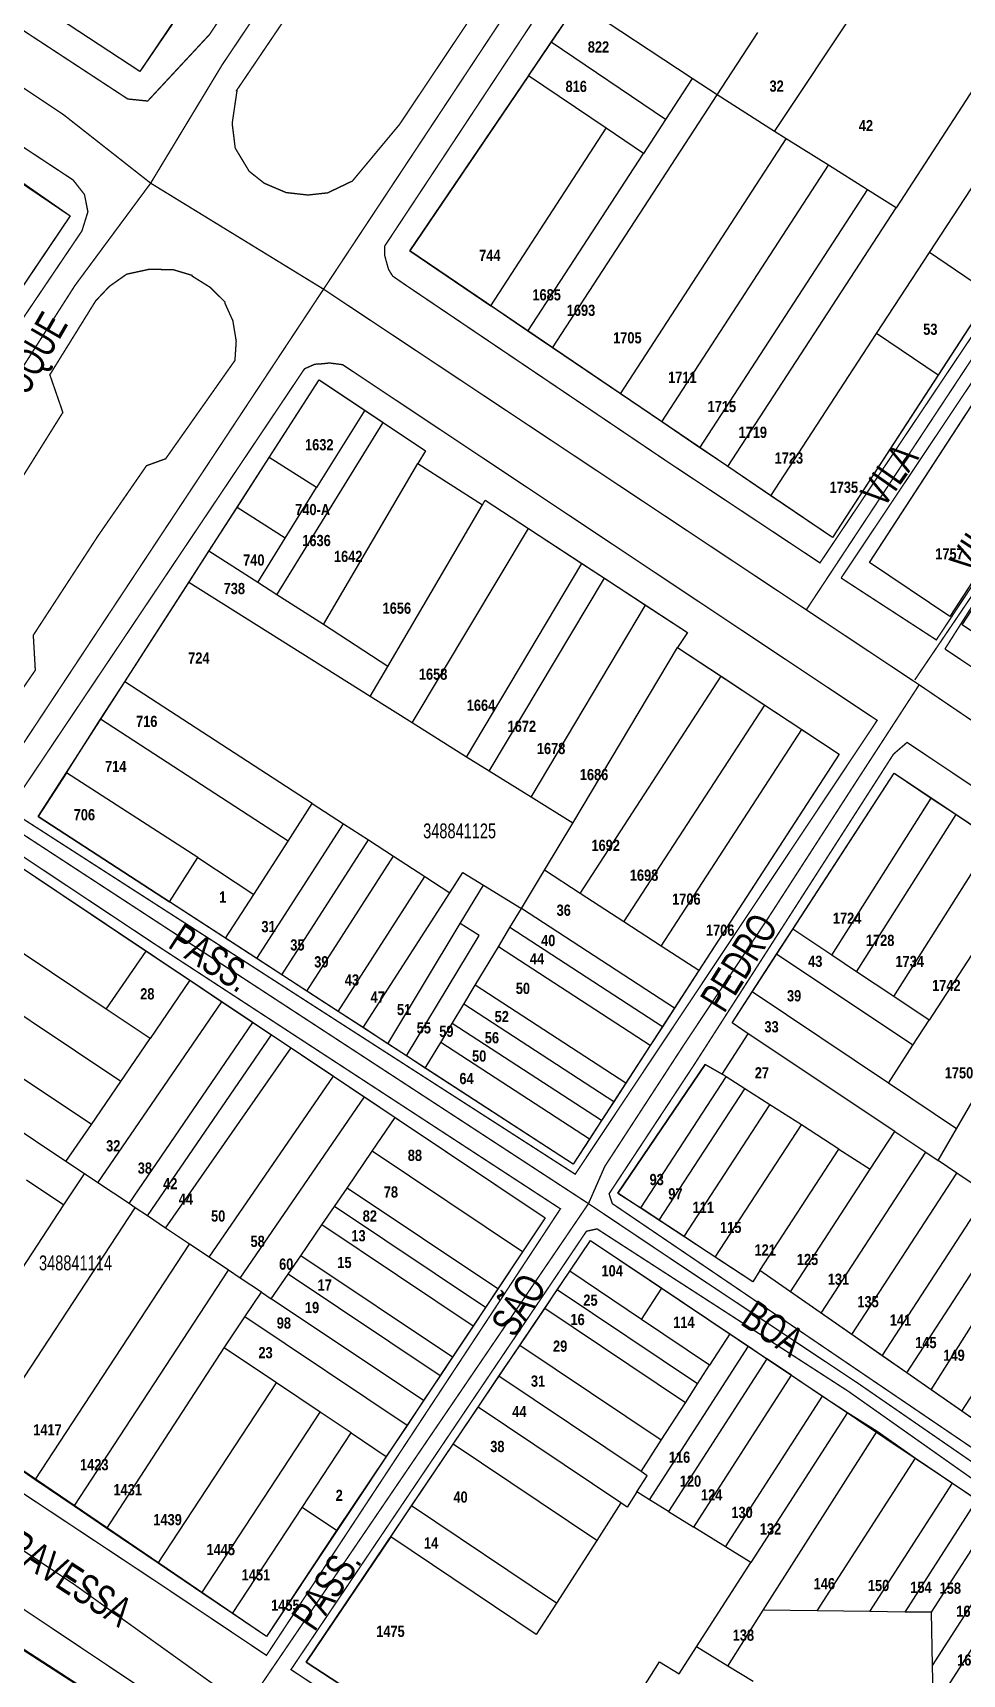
# Model space of a CAD drawing. Extents: x 203136 to 205923, y 4839890 to 4842982.
# Drawn here: x 203551.5 to 203676.3, y 4840668.6 to 4840889 of the extents above; entities that cross this region are included whole.
import ezdxf
from ezdxf.enums import TextEntityAlignment as Align

# ---------------------------------------------------------------- set-up
doc = ezdxf.new("R2010")
doc.units = 0
doc.header["$LTSCALE"] = 1.5
doc.header["$MEASUREMENT"] = 0
for name, color, linetype in [('CD_MALHA_LOTES', 40, 'CONTINUOUS'), ('CD_TXT_QUADRA', 7, 'CONTINUOUS'), ('RU-QUADRAS', 210, 'CONTINUOUS'), ('SV-EIXO-RUA-PAV', 20, 'CONTINUOUS'), ('SV-RUA-PAVIM-S-GUIA-C-GUIA', 7, 'CONTINUOUS'), ('SV-TXT-RUA-PAV-S-GUIA-C-GUIA', 7, 'CONTINUOUS'), ('Th_NmrPort', 1, 'CONTINUOUS')]:
    doc.layers.add(name, color=color, linetype=linetype)
doc.styles.add('ARIAL', font='ARIAL.TTF')
doc.styles.get("Standard").update_dxf_attribs({"font": 'swisscbo.ttf'})

msp = doc.modelspace()

# ---------------------------------------------------------------- linework, layer by layer
at = {"layer": 'CD_MALHA_LOTES', "linetype": 'Continuous', "flags": 128}
for points in [[(203570.24, 4840890.12), (203565.89, 4840883.77), (203534.13, 4840904.64)], [(203621.14, 4840887.71), (203624.7, 4840892.96)], [(203640.06, 4840882.83), (203624.7, 4840892.96)], [(203651.1, 4840875.73), (203662.17, 4840892.34)], [(203685.09, 4840892.63), (203667.42, 4840865.48)], [(203643.41, 4840880.62), (203648.85, 4840889)], [(203618.09, 4840883.2), (203621.14, 4840887.71)], [(203636.49, 4840877.34), (203621.14, 4840887.71)], [(203618.09, 4840883.2), (203602.14, 4840859.7)], [(203628.5, 4840876.15), (203618.09, 4840883.2)], [(203640.06, 4840882.83), (203636.49, 4840877.34)], [(203643.41, 4840880.62), (203640.06, 4840882.83)], [(203621.32, 4840846.68), (203643.41, 4840880.62)], [(203651.1, 4840875.73), (203643.41, 4840880.62)], [(203536.83, 4840877.75), (203556.57, 4840864.41)], [(203636.49, 4840877.34), (203633.51, 4840872.76)], [(203613.01, 4840852.33), (203628.5, 4840876.15)], [(203633.51, 4840872.76), (203628.5, 4840876.15)], [(203652.69, 4840874.73), (203651.1, 4840875.73)], [(203630.42, 4840840.51), (203652.69, 4840874.73)], [(203658.37, 4840871.18), (203652.69, 4840874.73)], [(203618.01, 4840848.93), (203633.51, 4840872.76)], [(203635.97, 4840836.75), (203658.37, 4840871.18)], [(203663.6, 4840867.89), (203658.37, 4840871.18)], [(203671.92, 4840859.47), (203679.03, 4840870.36)], [(203641.08, 4840833.27), (203663.6, 4840867.89)], [(203667.42, 4840865.48), (203663.6, 4840867.89)], [(203556.57, 4840864.41), (203551.38, 4840856.7)], [(203644.82, 4840830.74), (203667.42, 4840865.48)], [(203602.14, 4840859.7), (203613.01, 4840852.33)], [(203664.82, 4840848.58), (203671.92, 4840859.47)], [(203680.17, 4840853.9), (203671.92, 4840859.47)], [(203680.17, 4840853.9), (203673.08, 4840843.01)], [(203618.01, 4840848.93), (203613.01, 4840852.33)], [(203621.32, 4840846.68), (203618.01, 4840848.93)], [(203630.42, 4840840.51), (203621.32, 4840846.68)], [(203650.61, 4840826.81), (203664.82, 4840848.58)], [(203673.08, 4840843.01), (203664.82, 4840848.58)], [(203583.28, 4840831.97), (203589.96, 4840842.37)], [(203589.96, 4840842.37), (203596.09, 4840838.29)], [(203673.08, 4840843.01), (203658.9, 4840821.21)], [(203635.97, 4840836.75), (203630.42, 4840840.51)], [(203596.09, 4840838.29), (203589.64, 4840827.91)], [(203596.09, 4840838.29), (203598.58, 4840836.63)], [(203584.3, 4840813.52), (203598.58, 4840836.63)], [(203598.58, 4840836.63), (203604.25, 4840832.86)], [(203641.08, 4840833.27), (203635.97, 4840836.75)], [(203663.88, 4840817.86), (203676.7, 4840837.57)], [(203644.82, 4840830.74), (203641.08, 4840833.27)], [(203578.95, 4840825.24), (203583.28, 4840831.97)], [(203589.64, 4840827.91), (203583.28, 4840831.97)], [(203590.55, 4840809.53), (203603.24, 4840831.14)], [(203604.25, 4840832.86), (203603.24, 4840831.14)], [(203603.24, 4840831.14), (203611.9, 4840825.59)], [(203650.61, 4840826.81), (203644.82, 4840830.74)], [(203687.32, 4840830.04), (203674.66, 4840810.59)], [(203585.42, 4840821.11), (203589.64, 4840827.91)], [(203658.9, 4840821.21), (203650.61, 4840826.81)], [(203575.16, 4840819.36), (203578.95, 4840825.24)], [(203585.42, 4840821.11), (203578.95, 4840825.24)], [(203599.19, 4840803.91), (203611.9, 4840825.59)], [(203611.9, 4840825.59), (203612.28, 4840826.23)], [(203612.28, 4840826.23), (203618.06, 4840822.44)], [(203602.48, 4840796.31), (203618.06, 4840822.44)], [(203618.06, 4840822.44), (203625.26, 4840817.73)], [(203581.73, 4840815.17), (203585.42, 4840821.11)], [(203572.46, 4840815.15), (203575.16, 4840819.36)], [(203581.73, 4840815.17), (203575.16, 4840819.36)], [(203674.66, 4840810.59), (203663.88, 4840817.86)], [(203609.76, 4840791.74), (203625.26, 4840817.73)], [(203612.81, 4840789.82), (203628.27, 4840815.75)], [(203625.26, 4840817.73), (203628.27, 4840815.75)], [(203628.27, 4840815.75), (203633.8, 4840812.13)], [(203563.91, 4840801.85), (203572.46, 4840815.15)], [(203596.82, 4840799.86), (203572.46, 4840815.15)], [(203584.3, 4840813.52), (203581.73, 4840815.17)], [(203590.55, 4840809.53), (203584.3, 4840813.52)], [(203618.42, 4840786.34), (203633.8, 4840812.13)], [(203633.8, 4840812.13), (203639.43, 4840808.44)], [(203599.19, 4840803.91), (203590.55, 4840809.53)], [(203639.43, 4840808.44), (203638.1, 4840806.45)], [(203624.04, 4840782.87), (203638.1, 4840806.45)], [(203638.1, 4840806.45), (203643.93, 4840802.59)], [(203596.82, 4840799.86), (203599.19, 4840803.91)], [(203625.02, 4840773.43), (203643.93, 4840802.59)], [(203643.93, 4840802.59), (203649.82, 4840798.7)], [(203560.64, 4840796.82), (203563.91, 4840801.85)], [(203589.06, 4840785.5), (203563.91, 4840801.85)], [(203602.48, 4840796.31), (203596.82, 4840799.86)], [(203630.88, 4840769.62), (203649.82, 4840798.7)], [(203649.82, 4840798.7), (203654.78, 4840795.42)], [(203556.08, 4840789.62), (203560.64, 4840796.82)], [(203585.82, 4840780.45), (203560.64, 4840796.82)], [(203609.76, 4840791.74), (203602.48, 4840796.31)], [(203635.91, 4840766.35), (203654.78, 4840795.42)], [(203654.78, 4840795.42), (203659.79, 4840792.12)], [(203612.81, 4840789.82), (203609.76, 4840791.74)], [(203659.79, 4840792.12), (203640.95, 4840763.08)], [(203556.08, 4840789.62), (203552.27, 4840783.75)], [(203573.69, 4840778.24), (203556.08, 4840789.62)], [(203618.42, 4840786.34), (203612.81, 4840789.82)], [(203653.57, 4840768.62), (203667.16, 4840789.56)], [(203667.16, 4840789.56), (203672.15, 4840786.23)], [(203585.82, 4840780.45), (203589.06, 4840785.5)], [(203589.06, 4840785.5), (203593.25, 4840782.78)], [(203624.04, 4840782.87), (203618.42, 4840786.34)], [(203658.8, 4840765.12), (203672.15, 4840786.23)], [(203672.15, 4840786.23), (203675.48, 4840784.01)], [(203552.27, 4840783.75), (203569.87, 4840772.3)], [(203581.61, 4840764.67), (203593.25, 4840782.78)], [(203593.25, 4840782.78), (203596.61, 4840780.6)], [(203620.23, 4840776.54), (203624.04, 4840782.87)], [(203662.13, 4840762.9), (203675.48, 4840784.01)], [(203675.48, 4840784.01), (203680.47, 4840780.68)], [(203581.21, 4840773.29), (203585.82, 4840780.45)], [(203584.97, 4840762.49), (203596.61, 4840780.6)], [(203596.61, 4840780.6), (203599.96, 4840778.42)], [(203667.12, 4840759.57), (203680.47, 4840780.68)], [(203569.87, 4840772.3), (203573.69, 4840778.24)], [(203573.69, 4840778.24), (203581.21, 4840773.29)], [(203588.32, 4840760.31), (203599.96, 4840778.42)], [(203599.96, 4840778.42), (203604.15, 4840775.69)], [(203548.27, 4840778.05), (203566.76, 4840765.68)], [(203607.51, 4840773.51), (203609.25, 4840776.23)], [(203609.25, 4840776.23), (203612.02, 4840774.54)], [(203617.13, 4840771.4), (203620.23, 4840776.54)], [(203625.02, 4840773.43), (203620.23, 4840776.54)], [(203685.46, 4840777.35), (203671.87, 4840756.4)], [(203592.51, 4840757.59), (203604.15, 4840775.69)], [(203604.15, 4840775.69), (203607.51, 4840773.51)], [(203608.92, 4840769.39), (203612.02, 4840774.54)], [(203612.02, 4840774.54), (203617.13, 4840771.4)], [(203577.42, 4840767.4), (203569.87, 4840772.3)], [(203577.42, 4840767.4), (203581.21, 4840773.29)], [(203595.87, 4840755.41), (203607.51, 4840773.51)], [(203630.88, 4840769.62), (203625.02, 4840773.43)], [(203675.56, 4840741.8), (203693.13, 4840772.13)], [(203561.4, 4840757.9), (203542.98, 4840770.19)], [(203599.2, 4840753.24), (203608.92, 4840769.39)], [(203611.44, 4840767.76), (203608.92, 4840769.39)], [(203615.58, 4840768.83), (203617.13, 4840771.4)], [(203637.68, 4840758.04), (203617.13, 4840771.4)], [(203635.91, 4840766.35), (203630.88, 4840769.62)], [(203581.61, 4840764.67), (203577.42, 4840767.4)], [(203601.71, 4840751.6), (203611.44, 4840767.76)], [(203614.04, 4840766.26), (203615.58, 4840768.83)], [(203636.05, 4840755.53), (203615.58, 4840768.83)], [(203651.39, 4840765.27), (203653.57, 4840768.62)], [(203658.8, 4840765.12), (203653.57, 4840768.62)], [(203561.4, 4840757.9), (203566.76, 4840765.68)], [(203566.76, 4840765.68), (203572.62, 4840761.76)], [(203610.94, 4840761.11), (203614.04, 4840766.26)], [(203634.41, 4840753.01), (203614.04, 4840766.26)], [(203640.95, 4840763.08), (203635.91, 4840766.35)], [(203648.13, 4840760.23), (203651.39, 4840765.27)], [(203669.69, 4840753.04), (203651.39, 4840765.27)], [(203662.13, 4840762.9), (203658.8, 4840765.12)], [(203563.35, 4840748.19), (203539.08, 4840764.38)], [(203584.97, 4840762.49), (203581.61, 4840764.67)], [(203640.95, 4840763.08), (203637.68, 4840758.04)], [(203667.12, 4840759.57), (203662.13, 4840762.9)], [(203572.62, 4840761.76), (203567.3, 4840753.97)], [(203572.62, 4840761.76), (203576.93, 4840758.88)], [(203588.32, 4840760.31), (203584.97, 4840762.49)], [(203609.39, 4840758.54), (203610.94, 4840761.11)], [(203631.15, 4840747.97), (203610.94, 4840761.11)], [(203559.4, 4840742.41), (203535.17, 4840758.57)], [(203560.27, 4840734.58), (203576.93, 4840758.88)], [(203576.93, 4840758.88), (203581.08, 4840756.1)], [(203592.51, 4840757.59), (203588.32, 4840760.31)], [(203607.84, 4840755.97), (203609.39, 4840758.54)], [(203629.52, 4840745.45), (203609.39, 4840758.54)], [(203645.41, 4840756.03), (203648.13, 4840760.23)], [(203666.4, 4840747.96), (203648.13, 4840760.23)], [(203671.87, 4840756.4), (203667.12, 4840759.57)], [(203567.3, 4840753.97), (203561.4, 4840757.9)], [(203564.45, 4840731.78), (203581.08, 4840756.1)], [(203581.08, 4840756.1), (203583.58, 4840754.44)], [(203595.87, 4840755.41), (203592.51, 4840757.59)], [(203637.68, 4840758.04), (203636.05, 4840755.53)], [(203669.69, 4840753.04), (203671.87, 4840756.4)], [(203563.35, 4840748.19), (203567.3, 4840753.97)], [(203566.92, 4840730.13), (203583.58, 4840754.44)], [(203583.58, 4840754.44), (203586.2, 4840752.68)], [(203599.2, 4840753.24), (203595.87, 4840755.41)], [(203606.29, 4840753.4), (203607.84, 4840755.97)], [(203627.89, 4840742.94), (203607.84, 4840755.97)], [(203636.05, 4840755.53), (203634.41, 4840753.01)], [(203644.07, 4840749.15), (203647.59, 4840754.58)], [(203647.59, 4840754.58), (203645.41, 4840756.03)], [(203667.25, 4840741.45), (203647.59, 4840754.58)], [(203555.99, 4840737.44), (203531.89, 4840753.56)], [(203569.37, 4840728.49), (203586.2, 4840752.68)], [(203586.2, 4840752.68), (203591.89, 4840748.88)], [(203601.71, 4840751.6), (203599.2, 4840753.24)], [(203604.23, 4840749.97), (203606.29, 4840753.4)], [(203626.25, 4840740.42), (203606.29, 4840753.4)], [(203634.41, 4840753.01), (203631.15, 4840747.97)], [(203666.4, 4840747.96), (203669.69, 4840753.04)], [(203604.23, 4840749.97), (203601.71, 4840751.6)], [(203624.07, 4840737.07), (203604.23, 4840749.97)], [(203641.78, 4840750.44), (203630.09, 4840733.2)], [(203644.07, 4840749.15), (203641.78, 4840750.44)], [(203559.4, 4840742.41), (203563.35, 4840748.19)], [(203575.23, 4840724.57), (203591.89, 4840748.88)], [(203591.89, 4840748.88), (203596.05, 4840746.1)], [(203631.15, 4840747.97), (203629.52, 4840745.45)], [(203633.14, 4840731.2), (203644.6, 4840748.81)], [(203644.6, 4840748.81), (203644.07, 4840749.15)], [(203647.13, 4840747.19), (203644.6, 4840748.81)], [(203675.56, 4840741.8), (203666.4, 4840747.96)], [(203579.39, 4840721.79), (203596.05, 4840746.1)], [(203596.05, 4840746.1), (203600.2, 4840743.32)], [(203629.52, 4840745.45), (203627.89, 4840742.94)], [(203635.64, 4840729.55), (203647.13, 4840747.19)], [(203650.5, 4840745.03), (203647.13, 4840747.19)], [(203597.11, 4840738.81), (203600.2, 4840743.32)], [(203600.2, 4840743.32), (203620.32, 4840729.86)], [(203627.89, 4840742.94), (203626.25, 4840740.42)], [(203638.99, 4840727.35), (203650.5, 4840745.03)], [(203654.71, 4840742.34), (203650.5, 4840745.03)], [(203555.99, 4840737.44), (203559.4, 4840742.41)], [(203643.16, 4840724.6), (203654.71, 4840742.34)], [(203659.76, 4840739.1), (203654.71, 4840742.34)], [(203663.97, 4840736.4), (203667.25, 4840741.45)], [(203667.25, 4840741.45), (203671.41, 4840738.67)], [(203673.09, 4840737.55), (203675.56, 4840741.8)], [(203593.72, 4840733.86), (203597.11, 4840738.81)], [(203617.29, 4840725.31), (203597.11, 4840738.81)], [(203626.25, 4840740.42), (203624.07, 4840737.07)], [(203649.15, 4840722.81), (203659.76, 4840739.1)], [(203657.36, 4840717.09), (203671.41, 4840738.67)], [(203659.76, 4840739.1), (203663.97, 4840736.4)], [(203671.41, 4840738.67), (203673.09, 4840737.55)], [(203558.46, 4840735.79), (203555.99, 4840737.44)], [(203653.26, 4840719.95), (203663.97, 4840736.4)], [(203675.57, 4840735.89), (203673.09, 4840737.55)], [(203550.69, 4840734.97), (203555.68, 4840731.63)], [(203555.68, 4840731.63), (203558.46, 4840735.79)], [(203560.27, 4840734.58), (203558.46, 4840735.79)], [(203564.45, 4840731.78), (203560.27, 4840734.58)], [(203661.47, 4840714.23), (203675.57, 4840735.89)], [(203679.72, 4840733.11), (203675.57, 4840735.89)], [(203592.02, 4840731.39), (203593.72, 4840733.86)], [(203613.97, 4840720.32), (203593.72, 4840733.86)], [(203630.09, 4840733.2), (203633.14, 4840731.2)], [(203665.57, 4840711.36), (203679.72, 4840733.11)], [(203537.9, 4840704.4), (203555.68, 4840731.63)], [(203544.62, 4840699.72), (203565.26, 4840731.23)], [(203565.26, 4840731.23), (203564.45, 4840731.78)], [(203566.92, 4840730.13), (203565.26, 4840731.23)], [(203569.37, 4840728.49), (203566.92, 4840730.13)], [(203590.33, 4840728.91), (203592.02, 4840731.39)], [(203612.31, 4840717.82), (203592.02, 4840731.39)], [(203620.32, 4840729.86), (203617.29, 4840725.31)], [(203635.64, 4840729.55), (203633.14, 4840731.2)], [(203668.85, 4840709.08), (203683.05, 4840730.88)], [(203572.59, 4840726.34), (203569.37, 4840728.49)], [(203587.5, 4840724.79), (203590.33, 4840728.91)], [(203610.64, 4840715.32), (203590.33, 4840728.91)], [(203638.99, 4840727.35), (203635.64, 4840729.55)], [(203672.14, 4840706.79), (203686.07, 4840728.86)], [(203551.86, 4840694.69), (203572.59, 4840726.34)], [(203575.23, 4840724.57), (203572.59, 4840726.34)], [(203617.29, 4840725.31), (203613.97, 4840720.32)], [(203623.63, 4840722.69), (203626.42, 4840726.84)], [(203626.42, 4840726.84), (203635.97, 4840720.43)], [(203643.16, 4840724.6), (203638.99, 4840727.35)], [(203676.24, 4840703.93), (203690.53, 4840725.88)], [(203577.82, 4840722.84), (203575.23, 4840724.57)], [(203585.81, 4840722.31), (203587.5, 4840724.79)], [(203607.87, 4840711.15), (203587.5, 4840724.79)], [(203648.18, 4840721.3), (203643.16, 4840724.6)], [(203557.07, 4840691.16), (203577.82, 4840722.84)], [(203579.39, 4840721.79), (203577.82, 4840722.84)], [(203582.23, 4840719.89), (203579.39, 4840721.79)], [(203583.54, 4840719.01), (203585.81, 4840722.31)], [(203606.22, 4840708.66), (203585.81, 4840722.31)], [(203621.95, 4840720.21), (203623.63, 4840722.69)], [(203633.26, 4840716.23), (203623.63, 4840722.69)], [(203649.15, 4840722.81), (203648.18, 4840721.3)], [(203653.26, 4840719.95), (203649.15, 4840722.81)], [(203580.01, 4840716.56), (203582.23, 4840719.89)], [(203582.23, 4840719.89), (203583.54, 4840719.01)], [(203603.99, 4840705.34), (203583.54, 4840719.01)], [(203613.97, 4840720.32), (203612.31, 4840717.82)], [(203620.27, 4840717.72), (203621.95, 4840720.21)], [(203640.78, 4840707.58), (203621.95, 4840720.21)], [(203633.26, 4840716.23), (203635.97, 4840720.43)], [(203635.97, 4840720.43), (203645.11, 4840714.31)], [(203657.36, 4840717.09), (203653.26, 4840719.95)], [(203577.23, 4840712.41), (203580.01, 4840716.56)], [(203601.77, 4840702.01), (203580.01, 4840716.56)], [(203612.31, 4840717.82), (203610.64, 4840715.32)], [(203616.92, 4840712.74), (203620.27, 4840717.72)], [(203639.15, 4840705.05), (203620.27, 4840717.72)], [(203661.47, 4840714.23), (203657.36, 4840717.09)], [(203610.64, 4840715.32), (203607.87, 4840711.15)], [(203642.4, 4840710.1), (203633.26, 4840716.23)], [(203645.11, 4840714.31), (203642.4, 4840710.1)], [(203645.11, 4840714.31), (203647.6, 4840712.63)], [(203665.57, 4840711.36), (203661.47, 4840714.23)], [(203561.47, 4840688.18), (203577.23, 4840712.41)], [(203584.23, 4840707.73), (203577.23, 4840712.41)], [(203614.12, 4840708.6), (203616.92, 4840712.74)], [(203635.9, 4840700.01), (203616.92, 4840712.74)], [(203634.34, 4840692.03), (203647.6, 4840712.63)], [(203647.6, 4840712.63), (203650.09, 4840710.96)], [(203607.87, 4840711.15), (203606.22, 4840708.66)], [(203650.09, 4840710.96), (203636.89, 4840690.45)], [(203640.78, 4840707.58), (203642.4, 4840710.1)], [(203653.41, 4840708.73), (203650.09, 4840710.96)], [(203668.85, 4840709.08), (203665.57, 4840711.36)], [(203568.37, 4840683.51), (203584.23, 4840707.73)], [(203590.11, 4840703.8), (203584.23, 4840707.73)], [(203606.22, 4840708.66), (203603.99, 4840705.34)], [(203611.33, 4840704.45), (203614.12, 4840708.6)], [(203633.2, 4840695.8), (203614.12, 4840708.6)], [(203640.29, 4840688.34), (203653.41, 4840708.73)], [(203653.41, 4840708.73), (203657.57, 4840705.95)], [(203672.14, 4840706.79), (203668.85, 4840709.08)], [(203639.15, 4840705.05), (203640.78, 4840707.58)], [(203644.54, 4840685.71), (203657.57, 4840705.95)], [(203657.57, 4840705.95), (203660.89, 4840703.72)], [(203676.24, 4840703.93), (203672.14, 4840706.79)], [(203574.22, 4840679.54), (203590.11, 4840703.8)], [(203594.26, 4840701.02), (203590.11, 4840703.8)], [(203603.99, 4840705.34), (203601.77, 4840702.01)], [(203607.97, 4840699.48), (203611.33, 4840704.45)], [(203630.49, 4840691.6), (203611.33, 4840704.45)], [(203635.9, 4840700.01), (203639.15, 4840705.05)], [(203660.89, 4840703.72), (203647.94, 4840683.6)], [(203660.89, 4840703.72), (203664.9, 4840701.23)], [(203679.52, 4840701.64), (203676.24, 4840703.93)], [(203587.69, 4840690.98), (203594.26, 4840701.02)], [(203594.26, 4840701.02), (203598.99, 4840697.85)], [(203601.77, 4840702.01), (203598.99, 4840697.85)], [(203649.59, 4840677.18), (203664.9, 4840701.23)], [(203664.9, 4840701.23), (203670.02, 4840697.59)], [(203551.86, 4840694.69), (203544.62, 4840699.72)], [(203602.38, 4840691.19), (203607.97, 4840699.48)], [(203627.24, 4840686.55), (203607.97, 4840699.48)], [(203633.2, 4840695.8), (203635.9, 4840700.01)], [(203598.99, 4840697.85), (203592.32, 4840687.88)], [(203656.83, 4840677.1), (203670.02, 4840697.59)], [(203670.02, 4840697.59), (203675.01, 4840694.25)], [(203557.07, 4840691.16), (203551.86, 4840694.69)], [(203632.64, 4840693.09), (203634.03, 4840695.25)], [(203634.03, 4840695.25), (203633.2, 4840695.8)], [(203632.64, 4840693.09), (203631.32, 4840691.04)], [(203634.34, 4840692.03), (203632.64, 4840693.09)], [(203663.91, 4840677.01), (203675.01, 4840694.25)], [(203675.01, 4840694.25), (203678.33, 4840692.02)], [(203561.47, 4840688.18), (203557.07, 4840691.16)], [(203578.36, 4840676.74), (203587.69, 4840690.98)], [(203592.32, 4840687.88), (203587.69, 4840690.98)], [(203599.59, 4840687.04), (203602.38, 4840691.19)], [(203621.83, 4840678.14), (203602.38, 4840691.19)], [(203630.49, 4840691.6), (203627.24, 4840686.55)], [(203631.32, 4840691.04), (203630.49, 4840691.6)], [(203636.89, 4840690.45), (203634.34, 4840692.03)], [(203636.89, 4840690.45), (203640.29, 4840688.34)], [(203668.63, 4840676.95), (203678.33, 4840692.02)], [(203672.18, 4840676.91), (203680.82, 4840690.34)], [(203568.37, 4840683.51), (203561.47, 4840688.18)], [(203592.32, 4840687.88), (203582.91, 4840673.66)], [(203644.54, 4840685.71), (203640.29, 4840688.34)], [(203672.32, 4840669.75), (203684.14, 4840688.12)], [(203599.59, 4840687.04), (203588.24, 4840670.21)], [(203619.12, 4840673.94), (203599.59, 4840687.04)], [(203627.24, 4840686.55), (203621.83, 4840678.14)], [(203647.94, 4840683.6), (203644.54, 4840685.71)], [(203672.45, 4840663.93), (203686.81, 4840686.33)], [(203574.22, 4840679.54), (203568.37, 4840683.51)], [(203640.65, 4840672.28), (203647.94, 4840683.6)], [(203538.85, 4840679.23), (203559.93, 4840665.61)], [(203578.36, 4840676.74), (203574.22, 4840679.54)], [(203621.83, 4840678.14), (203619.12, 4840673.94)], [(203644.83, 4840669.7), (203649.59, 4840677.18)], [(203656.83, 4840677.1), (203649.59, 4840677.18)], [(203663.91, 4840677.01), (203656.83, 4840677.1)], [(203668.63, 4840676.95), (203663.91, 4840677.01)], [(203672.18, 4840676.91), (203668.63, 4840676.95)], [(203672.32, 4840669.75), (203672.18, 4840676.91)], [(203582.91, 4840673.66), (203578.36, 4840676.74)], [(203588.24, 4840670.21), (203621.79, 4840648.28)], [(203621.79, 4840648.28), (203635.67, 4840670.24)], [(203635.67, 4840670.24), (203638.3, 4840668.63)], [(203638.3, 4840668.63), (203640.65, 4840672.28)], [(203644.83, 4840669.7), (203640.65, 4840672.28)], [(203648.22, 4840667.62), (203644.83, 4840669.7)], [(203672.45, 4840663.93), (203672.32, 4840669.75)]]:
    msp.add_lwpolyline(points, dxfattribs=at)
at = {"layer": 'RU-QUADRAS', "color": 6, "linetype": 'Continuous'}
msp.add_lwpolyline([(203517.14, 4841088.72, 0.0085795676), (203643.83, 4841003.6), (203644.74, 4841000.59), (203640.18, 4840994.15), (203638.54, 4840995.19), (203632.05, 4840985.25), (203633.57, 4840984.08), (203565.89, 4840883.77), (203524.93, 4840910.67, 0.0134908614), (203460.63, 4840950.19), (203447.56, 4840958.72), (203420.57, 4840980.56), (203407.89, 4840988.16), (203394.14, 4840994.96)], format="xyb", dxfattribs=at)
for points in [[(203335.37, 4840925.88), (203377.58, 4840981.46), (203415.3, 4840955.96), (203416.1, 4840957.1), (203424.66, 4840951.13), (203423.72, 4840949.63), (203428.31, 4840946.31), (203429.04, 4840947.38), (203443.32, 4840938.13), (203444.26, 4840939.53), (203460.32, 4840928.91), (203459.86, 4840928.04, -0.0129626379), (203556.57, 4840864.41), (203522.38, 4840813.7), (203518.47, 4840807.12), (203471.71, 4840837.87), (203472.09, 4840838.28), (203377.46, 4840902.71), (203376.33, 4840900.91), (203368.72, 4840905.8), (203368.44, 4840905.34)], [(203602.14, 4840859.7), (203635.88, 4840909.44), (203662.17, 4840892.34), (203668.68, 4840902.34), (203642.01, 4840918.54), (203681.79, 4840977.62, 0.0075156619), (203856.73, 4840861.28), (203937.58, 4840806.13, 0.0099122395), (203859.94, 4840686.69), (203806.46, 4840721.54), (203735.05, 4840770.21), (203676.32, 4840809.47), (203712.97, 4840865.81), (203709.65, 4840868.04), (203688.96, 4840836.23), (203690.59, 4840835.08), (203674.66, 4840810.59), (203663.88, 4840817.86), (203699.33, 4840872.34), (203694.35, 4840875.7), (203658.9, 4840821.21)]]:
    msp.add_lwpolyline(points, format="xyb", close=True, dxfattribs=at)
for points in [[(203552.27, 4840783.75), (203589.96, 4840842.37), (203604.25, 4840832.86), (203603.24, 4840831.14), (203611.9, 4840825.59), (203612.28, 4840826.23), (203639.43, 4840808.44), (203638.1, 4840806.45), (203659.79, 4840792.12), (203624.07, 4840737.07)], [(203630.09, 4840733.2), (203641.78, 4840750.44), (203644.07, 4840749.15), (203647.59, 4840754.58), (203645.41, 4840756.03), (203667.16, 4840789.56), (203790.75, 4840707.21), (203752.19, 4840647.97), (203730.65, 4840661.54), (203732.37, 4840664.28), (203696.58, 4840687.51), (203697.59, 4840689.05), (203649.15, 4840722.81), (203648.18, 4840721.3)], [(203511, 4840722.61), (203548.27, 4840778.05), (203620.32, 4840729.86), (203582.91, 4840673.66)], [(203588.24, 4840670.21), (203626.42, 4840726.84), (203749.4, 4840644.34), (203712.47, 4840589.02), (203665.32, 4840619.83), (203666.65, 4840622.55), (203662.74, 4840625.1), (203663.27, 4840625.95), (203658.25, 4840629.23), (203656.11, 4840625.85)]]:
    msp.add_lwpolyline(points, close=True, dxfattribs=at)
msp.add_lwpolyline([(203478.46, 4840664.42), (203503.57, 4840702.27), (203575.01, 4840655.96)], dxfattribs=at)
at = {"layer": 'SV-EIXO-RUA-PAV', "const_width": 0.18}
for points in [[(203686.39953, 4841049.541978), (203679.688732, 4841038.895039), (203663.815113, 4841014.891029), (203656.708258, 4841005.202177), (203642.650288, 4840983.59548), (203625.29255, 4840957.203975), (203601.675702, 4840921.520595), (203576.961897, 4840884.675732), (203567.355947, 4840868.780345), (203557.194331, 4840855.043075), (203539.526844, 4840827.414134), (203523.129469, 4840801.848252), (203480.029775, 4840733.779755), (203472.665744, 4840723.638304)], [(203719.94, 4841049.37), (203680.641912, 4840990.841984), (203589.694024, 4840853.22347), (203544.618975, 4840785.012554), (203499.543925, 4840717.200532), (203488.611829, 4840701.396369), (203477.596786, 4840685.139355)], [(203477.724603, 4840929.011676), (203488.430981, 4840921.456069), (203520.694434, 4840901.323674), (203555.668018, 4840877.964934), (203567.355947, 4840868.780345), (203590.577074, 4840854.541666), (203670.525911, 4840801.436022), (203712.726508, 4840772.786076), (203771.31694, 4840733.811824), (203800.999317, 4840713.937537), (203857.398368, 4840673.970644), (203882.027262, 4840657.309483), (203921.519554, 4840631.990215), (203967.545851, 4840601.7224), (204001.19809, 4840579.591842), (204039.51599, 4840553.58216), (204054.172383, 4840543.647322), (204076.798251, 4840528.407025), (204120.614517, 4840499.004005), (204151.9188, 4840478.037905)], [(203655.383884, 4840811.515165), (203695.945224, 4840872.965595)], [(203669.935265, 4840802.084654), (203682.306474, 4840820.337257), (203692.142598, 4840835.750566), (203692.142598, 4840837.575826), (203710.496605, 4840865.867361)], [(203580.120562, 4840664.147597), (203626.1314, 4840731.779227), (203628.325315, 4840736.780062), (203638.778673, 4840752.847262), (203650.32899, 4840770.237263), (203662.556838, 4840789.17591), (203670.525911, 4840801.436022)], [(203544.618975, 4840785.012554), (203626.1314, 4840731.779227), (203638.8432, 4840723.261675), (203662.330994, 4840707.646164), (203685.851052, 4840691.417647), (203712.081239, 4840673.575957), (203725.793207, 4840664.058238), (203730.503671, 4840659.605882), (203740.408551, 4840653.249981), (203750.02306, 4840646.990871), (203753.701094, 4840644.280741)], [(203477.596786, 4840732.524392), (203488.611829, 4840725.487378), (203499.838707, 4840718.236686), (203523.578875, 4840702.916675), (203557.025615, 4840680.696813), (203580.120562, 4840664.147597), (203593.045182, 4840656.371911), (203616.902297, 4840640.818008), (203648.477891, 4840620.469292), (203686.83639, 4840594.974923), (203709.956124, 4840578.054282), (203767.922919, 4840539.492958), (203791.707918, 4840524.393492), (203831.861806, 4840498.002833), (203877.026579, 4840467.269408), (203924.128894, 4840435.934676), (203964.884089, 4840409.009523), (204003.701741, 4840382.552053), (204035.570967, 4840361.105467), (204064.901345, 4840341.796858)]]:
    msp.add_lwpolyline(points, dxfattribs=at)
at = {"layer": 'SV-RUA-PAVIM-S-GUIA-C-GUIA', "linetype": 'Continuous', "const_width": 0.18}
for points in [[(203477.64, 4840935.99), (203486.45, 4840930.45), (203513.61, 4840913.42), (203547.31, 4840891.21), (203564.27, 4840880.09), (203564.28, 4840880.08), (203566.96, 4840879.81), (203575.26, 4840888.74), (203612.62, 4840944.86), (203622.89, 4840960.39), (203649.09, 4841000.11), (203649.14, 4841002.31), (203648.21, 4841004.54), (203645.98, 4841006.48), (203604.99, 4841033.41), (203581.16, 4841049.37)], [(203477.64, 4840921.91), (203482.89, 4840918.37), (203502.65, 4840905.03), (203556.94, 4840869.21), (203558.47, 4840867.26), (203558.93, 4840864.93), (203558.13, 4840862.37), (203519.85, 4840805.61), (203477.64, 4840833.9)], [(203637.21, 4840919.13), (203666.3, 4840901.57), (203661.72, 4840894.62), (203633.37, 4840912.73), (203624.48, 4840899.26), (203598.78, 4840860.34), (203598.76, 4840859.13), (203599.02, 4840858.16), (203599.3, 4840857.19), (203599.85, 4840856.3), (203601.5, 4840855.16), (203636.93, 4840831.25), (203657.21, 4840817.8), (203694.73, 4840873.78), (203697.57, 4840871.95), (203660.05, 4840815.77)], [(203660.05, 4840815.77), (203672.83, 4840807.46), (203691.48, 4840835.65), (203690.06, 4840836.66), (203709.74, 4840866.48), (203711.16, 4840865.46), (203681.9, 4840818.71), (203673.99, 4840806.24)], [(203757.61, 4840750.43), (203711.6, 4840781.04), (203673.99, 4840806.24)], [(203477.64, 4840678.87), (203496.25, 4840707.14), (203498.21, 4840708.73), (203500.46, 4840709.45), (203502.3, 4840709.18), (203549.85, 4840677.62), (203610.55, 4840637.03)]]:
    msp.add_lwpolyline(points, dxfattribs=at)
at = {"layer": 'SV-RUA-PAVIM-S-GUIA-C-GUIA', "linetype": 'Continuous', "const_width": 0.18, "flags": 128}
for points in [[(203596.02, 4840906.55), (203578.93, 4840881.28), (203578.96, 4840881.29), (203578.3, 4840876.79), (203578.71, 4840873.48), (203580.58, 4840870.38), (203582.6, 4840868.77), (203585.54, 4840867.52), (203588.47, 4840867.19), (203591.12, 4840867.48), (203594.44, 4840869.07), (203600.76, 4840876.66), (203612.61, 4840894.38)], [(203536.57, 4840781.13), (203551.87, 4840803.39), (203551.6, 4840808.09), (203560.29, 4840821.43), (203566.8, 4840830.85), (203569.37, 4840831.78), (203578.68, 4840845), (203578.68, 4840845.12), (203578.84, 4840847.57), (203578.84, 4840847.59), (203578.41, 4840850.2), (203578.41, 4840850.27), (203577.35, 4840852.61), (203577.35, 4840852.81), (203575.37, 4840854.78), (203572.9, 4840856.32), (203572.9, 4840856.41), (203570.39, 4840857.16), (203567.22, 4840857.22), (203567.17, 4840857.22), (203564.13, 4840856.56), (203561.81, 4840854.92), (203559.97, 4840852.97), (203553.82, 4840843.06), (203555.57, 4840838), (203546.23, 4840823.07)]]:
    msp.add_lwpolyline(points, dxfattribs=at)
for points in [[(203664.89, 4840796.66), (203593.13, 4840844.41), (203591.37, 4840844.64), (203590.36, 4840844.53), (203589.39, 4840844.47), (203588.01, 4840843.86), (203548.32, 4840784.66), (203624.35, 4840735.73)], [(203757.49, 4840652.17), (203753.07, 4840646.32), (203730.7, 4840660.88), (203732.1, 4840663.16), (203694.37, 4840687.63), (203629.33, 4840731.78), (203628.9, 4840733.1), (203640.27, 4840750.35), (203667.08, 4840792.12), (203668.9, 4840793.7), (203717.09, 4840761.47), (203757.59, 4840734.03), (203794.8, 4840708.84)], [(203546.02, 4840781.16), (203532.88, 4840761.4), (203508.07, 4840724.25), (203508.32, 4840722.79), (203508.73, 4840721.78), (203509.15, 4840720.83), (203510.13, 4840719.95), (203527.39, 4840708.02), (203568.62, 4840680.69), (203582.9, 4840671.13), (203622.37, 4840731.08), (203567.88, 4840766.64)], [(203586.19, 4840669.22), (203621.15, 4840646.15), (203654.65, 4840623.82), (203654.68, 4840623.81), (203710.65, 4840586.52), (203711.95, 4840586.41), (203713.14, 4840587.18), (203714.36, 4840588.54), (203751.03, 4840643.36), (203749.29, 4840646.09), (203724.22, 4840662.16), (203693.45, 4840683.69), (203660.99, 4840706.6), (203641.42, 4840719.25), (203627.29, 4840728.38), (203627.27, 4840728.38), (203625.86, 4840728.07)]]:
    msp.add_lwpolyline(points, close=True, dxfattribs=at)

# ---------------------------------------------------------------- texts
at = {"layer": 'CD_TXT_QUADRA', "style": 'ARIAL', "width": 0.7}
for s, p in [('348841125', (203603.94, 4840780.82, 18.629999)), ('348841114', (203552.37, 4840722.82))]:
    msp.add_text(s, height=2, dxfattribs=at).set_placement(p)
at = {"layer": 'SV-TXT-RUA-PAV-S-GUIA-C-GUIA', "style": 'ARIAL', "width": 0.7}
for s, rotation, p in [('DUQUE', 60, (203549.29, 4840837.63)), ('VILA', 55, (203665.73, 4840825)), ('VILA', 57, (203677.75, 4840816.01)), ('PASS.', 327, (203569.52, 4840766.26, 11.67)), ('PEDRO', 58, (203644.343762, 4840757.222718)), ('SÃO', 58, (203616.27, 4840713.64)), ('BOA', 326, (203646.37, 4840715.66)), ('TRAVESSA', 327, (203545.591519, 4840686.163419)), ('PASS.', 56, (203589.37, 4840674.18))]:
    msp.add_text(s, height=4, rotation=rotation, dxfattribs=at).set_placement(p)
at = {"layer": 'Th_NmrPort', "color": 1}
for s, p in [('822', (203626.043466, 4840887.070793)), ('816', (203623.053466, 4840881.770793)), ('32', (203650.436432, 4840881.814482)), ('42', (203662.426432, 4840876.514482)), ('744', (203611.456432, 4840859.094482)), ('1685', (203618.606432, 4840853.794482)), ('1693', (203623.216432, 4840851.714482)), ('1705', (203629.446432, 4840848.024482)), ('53', (203671.068554, 4840849.167271)), ('1711', (203636.826432, 4840842.724482)), ('1715', (203642.126432, 4840838.794482)), ('1719', (203646.276432, 4840835.334482)), ('1632', (203588.084262, 4840833.663636)), ('1723', (203651.126432, 4840831.884482)), ('1735', (203658.506432, 4840827.954482)), ('740-A', (203586.764262, 4840824.963636)), ('1636', (203587.714262, 4840820.803636)), ('740', (203579.774482, 4840818.183568)), ('1642', (203591.964262, 4840818.673636)), ('1757', (203672.679207, 4840819.013466)), ('738', (203577.153636, 4840814.355738)), ('1656', (203598.494262, 4840811.723636)), ('724', (203572.394482, 4840805.033568)), ('1658', (203603.361591, 4840802.861875)), ('1664', (203609.791591, 4840798.691875)), ('716', (203565.394482, 4840796.523568)), ('1672', (203615.271591, 4840795.861875)), ('1678', (203619.201591, 4840792.881875)), ('714', (203561.234482, 4840790.473568)), ('1686', (203624.971591, 4840789.381875)), ('706', (203557.024482, 4840783.993568)), ('1692', (203626.531591, 4840779.871875)), ('1698', (203631.684262, 4840775.873636)), ('1', (203576.554262, 4840772.943636)), ('36', (203621.854482, 4840771.173568)), ('1706', (203637.364262, 4840772.663636)), ('31', (203582.224262, 4840768.973636)), ('1724', (203658.938086, 4840770.094422)), ('35', (203586.104262, 4840766.513636)), ('40', (203619.774482, 4840767.103568)), ('1706', (203641.904262, 4840768.493636)), ('1728', (203663.374262, 4840767.123636)), ('39', (203589.314262, 4840764.243636)), ('44', (203618.264482, 4840764.653568)), ('43', (203655.624482, 4840764.313568)), ('1734', (203667.344262, 4840764.293636)), ('28', (203565.954262, 4840759.943636)), ('43', (203593.421591, 4840761.811875)), ('50', (203616.374482, 4840760.673568)), ('1742', (203672.264262, 4840761.073636)), ('47', (203596.884262, 4840759.513636)), ('51', (203600.421591, 4840757.841875)), ('39', (203652.784482, 4840759.683568)), ('55', (203603.071591, 4840755.381875)), ('52', (203613.534482, 4840756.893568)), ('33', (203649.754482, 4840755.523568)), ('59', (203606.101591, 4840754.911875)), ('56', (203612.214482, 4840754.053568)), ('50', (203610.504482, 4840751.593568)), ('27', (203648.463636, 4840749.335738)), ('1750', (203673.964262, 4840749.343636)), ('64', (203608.804482, 4840748.573568)), ('32', (203561.378086, 4840739.544422)), ('88', (203601.874422, 4840738.261914)), ('38', (203565.626432, 4840736.554482)), ('42', (203569.036432, 4840734.464482)), ('78', (203598.654422, 4840733.341914)), ('93', (203634.334262, 4840735.013636)), ('44', (203571.116432, 4840732.384482)), ('97', (203636.846432, 4840733.094482)), ('111', (203640.104262, 4840731.283636)), ('50', (203575.466432, 4840730.114482)), ('82', (203595.824422, 4840730.121914)), ('58', (203580.766432, 4840726.714482)), ('13', (203594.304422, 4840727.471914)), ('115', (203643.794262, 4840728.583636)), ('121', (203648.424262, 4840725.563636)), ('60', (203584.598086, 4840723.654422)), ('15', (203592.414422, 4840723.881914)), ('104', (203627.880874, 4840722.760649)), ('125', (203654.104262, 4840724.283636)), ('17', (203589.764422, 4840720.851914)), ('131', (203658.264262, 4840721.633636)), ('25', (203625.444422, 4840718.821914)), ('135', (203662.234262, 4840718.613636)), ('98', (203584.284422, 4840715.751914)), ('19', (203588.064422, 4840717.831914)), ('16', (203623.714422, 4840716.221914)), ('114', (203637.510874, 4840715.850649)), ('141', (203666.584262, 4840716.153636)), ('23', (203581.824422, 4840711.771914)), ('29', (203621.374422, 4840712.641914)), ('145', (203669.994262, 4840713.123636)), ('149', (203673.774262, 4840711.423636)), ('31', (203618.404422, 4840707.951914)), ('44', (203615.904482, 4840703.863568)), ('1417', (203551.586432, 4840701.414482)), ('38', (203612.944482, 4840699.173568)), ('1423', (203557.876432, 4840696.734482)), ('116', (203636.916432, 4840697.734482)), ('120', (203638.396432, 4840694.524482)), ('1431', (203562.366432, 4840693.374482)), ('2', (203592.193797, 4840692.615177)), ('40', (203608.004482, 4840692.383568)), ('124', (203641.236432, 4840692.674482)), ('1439', (203567.716432, 4840689.354482)), ('130', (203645.316432, 4840690.324482)), ('132', (203649.136432, 4840688.104482)), ('1445', (203574.856432, 4840685.334482)), ('14', (203604.054482, 4840686.213568)), ('1451', (203579.576432, 4840681.934482)), ('146', (203656.366432, 4840680.754482)), ('150', (203663.646432, 4840680.514482)), ('154', (203669.326432, 4840680.264482)), ('158', (203673.276432, 4840680.144482)), ('1455', (203583.532405, 4840677.860124)), ('160', (203675.506432, 4840677.054482)), ('1475', (203597.634482, 4840674.353568)), ('138', (203645.496432, 4840673.844482)), ('164', (203675.626432, 4840670.504482))]:
    msp.add_text(s, height=1.5, dxfattribs=at).set_placement(p, align=Align.MIDDLE_LEFT)

doc.saveas('drawing.dxf')
